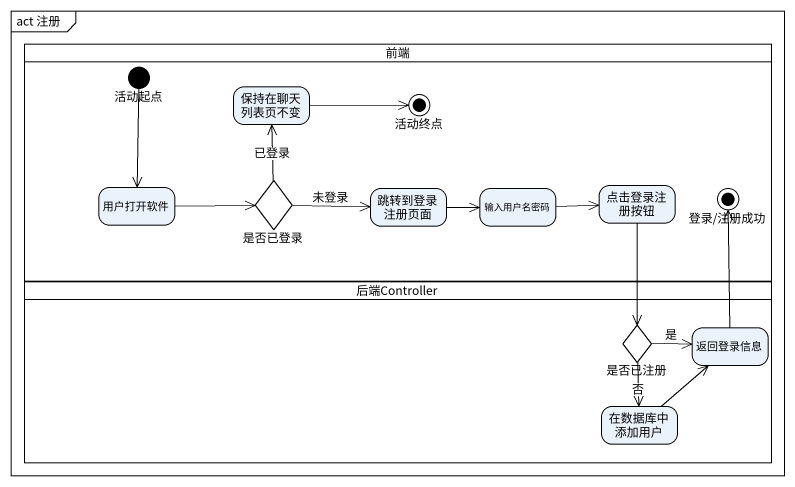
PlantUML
@startuml
mainframe act 注册
hide empty description
state 前端 <<partition>> {
  state 活动起点 <<start>>
  state 保持在聊天列表页不变
  state 活动终点 <<end>>
  state 是否已登录 <<choice>>
  state 点击登录注册按钮
  state 用户打开软件
  state 跳转到登录注册页面
  state 输入用户名密码
  state "登录/注册成功" as 登录_注册成功 <<end>>
}
state 后端Controller <<partition>> {
  state 是否已注册 <<choice>>
  state 返回登录信息
  state 在数据库中添加用户
}
活动起点 --> 用户打开软件
保持在聊天列表页不变 -right-> 活动终点
是否已登录 -up-> 保持在聊天列表页不变 : 已登录
是否已登录 -right-> 跳转到登录注册页面 : 未登录
点击登录注册按钮 --> 是否已注册
用户打开软件 -right-> 是否已登录
跳转到登录注册页面 -right-> 输入用户名密码
输入用户名密码 -right-> 点击登录注册按钮
是否已注册 -right-> 返回登录信息 : 是
是否已注册 --> 在数据库中添加用户 : 否
返回登录信息 -up-> 登录_注册成功
在数据库中添加用户 -up-> 返回登录信息
@enduml
